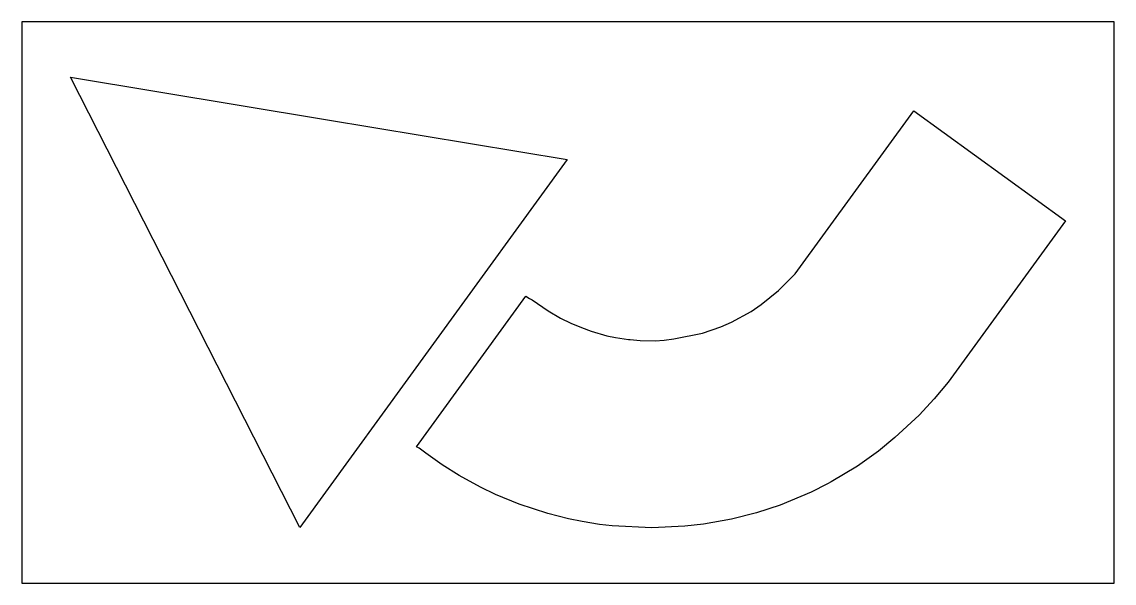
# Model space of a CAD drawing. Header units: inches. Extents: x 0 to 70, y 0 to 36.
import ezdxf

# ---------------------------------------------------------------- set-up
doc = ezdxf.new("R2010")
doc.units = ezdxf.units.IN
doc.header["$MEASUREMENT"] = 0
doc.layers.add('CUT', color=1, linetype='Continuous')

msp = doc.modelspace()

# ---------------------------------------------------------------- linework, layer by layer
at = {"layer": 'CUT'}
for points in [[(0, 0), (70, 0), (70, 36), (0, 36)], [(17.806, 3.579), (3.124, 32.454), (19.45, 29.746), (34.945, 27.169)], [(48.59, 5.008), (47.075, 4.507), (45.474, 4.098), (43.679, 3.774), (42.489, 3.646), (40.383, 3.546), (37.822, 3.686), (37.029, 3.764), (35.907, 3.952), (35.028, 4.13), (33.709, 4.467), (31.866, 5.06), (30.364, 5.693), (29.399, 6.151), (28.028, 6.91), (26.943, 7.579), (25.881, 8.333), (25.465, 8.65), (25.284, 8.753), (32.295, 18.403), (32.523, 18.256), (32.706, 18.171), (33.721, 17.467), (34.53, 16.994), (35.181, 16.673), (35.856, 16.387), (36.493, 16.155), (37.478, 15.872), (38.036, 15.759), (38.869, 15.637), (38.994, 15.618), (39.618, 15.568), (40.587, 15.55), (41.154, 15.587), (41.774, 15.68), (43.619, 16.034), (44.801, 16.45), (45.486, 16.729), (46.734, 17.414), (47.388, 17.867), (48.495, 18.761), (49.558, 19.834), (57.155, 30.289), (66.876, 23.227), (59.36, 12.881), (58.464, 11.819), (57.499, 10.771), (55.949, 9.332), (54.907, 8.466), (53.559, 7.51), (51.856, 6.491), (51.622, 6.371), (50.588, 5.844)]]:
    msp.add_lwpolyline(points, close=True, dxfattribs=at)

doc.saveas('drawing.dxf')
